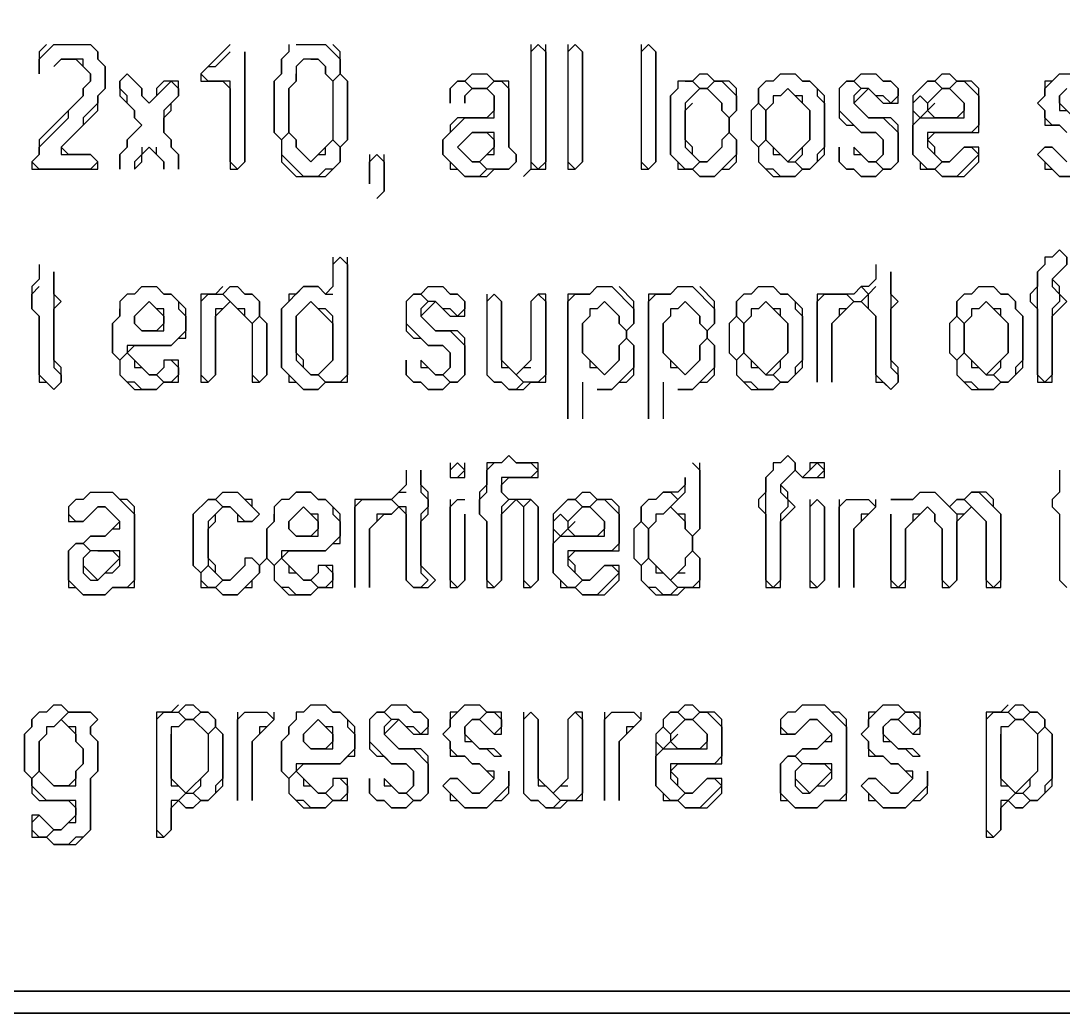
# Model space of a CAD drawing. Header units: metres. Extents: x 29 to 985, y 15 to 633.
# Drawn here: x 83.63 to 111.47, y 14.51 to 41.02 of the extents above; entities that cross this region are included whole.
import ezdxf

# ---------------------------------------------------------------- set-up
doc = ezdxf.new("R2010")
doc.units = ezdxf.units.M
for name, color, linetype in [('EXTERIOR_WALL_HIGHLIGHT', 2, 'CONTINUOUS'), ('INTERIOR_WALL_HIGHLIGHT', 4, 'CONTINUOUS'), ('ORIGINAL_DRAWING', 8, 'CONTINUOUS')]:
    doc.layers.add(name, color=color, linetype=linetype)

msp = doc.modelspace()

# ---------------------------------------------------------------- linework, layer by layer
at = {"layer": 'EXTERIOR_WALL_HIGHLIGHT'}
msp.add_lwpolyline([(29.216, 632.745), (29.02, 632.549), (29.02, 14.706), (29.216, 14.51), (985.294, 14.51), (985.49, 14.706), (985.49, 632.549), (985.294, 632.745)], close=True, dxfattribs=at)
at = {"layer": 'INTERIOR_WALL_HIGHLIGHT'}
for points in [[(29.412, 632.745), (985.098, 632.745), (985.49, 632.353), (985.49, 14.902), (985.098, 14.51), (29.412, 14.51), (29.02, 14.902), (29.02, 632.353)], [(29.608, 117.451), (29.608, 15.098), (240.588, 15.098), (240.784, 15.294), (240.784, 117.451)], [(29.608, 117.255), (29.804, 117.451), (240.588, 117.451), (240.784, 117.255), (240.784, 15.49), (240.392, 15.098), (29.804, 15.098), (29.608, 15.294)]]:
    msp.add_lwpolyline(points, close=True, dxfattribs=at)
at = {"layer": 'ORIGINAL_DRAWING'}
for points in [[(84.314, 40.392), (84.118, 40.196), (84.118, 39.608), (84.118, 40), (84.51, 40.392), (85.49, 40.392), (85.686, 40.196), (85.686, 40), (85.882, 39.804), (85.882, 39.216), (85.686, 39.02), (85.686, 38.824), (85.294, 38.431), (85.294, 38.235), (84.706, 37.647), (84.706, 37.451), (85.49, 37.451), (85.686, 37.255), (85.49, 37.059), (84.118, 37.059), (83.922, 37.255), (84.118, 37.451), (84.118, 37.647), (84.902, 38.431), (84.902, 38.627), (85.294, 39.02), (85.294, 39.216), (85.49, 39.412), (85.49, 39.608), (85.294, 39.804), (85.294, 40), (84.706, 40), (84.51, 39.804), (84.706, 40), (85.098, 40), (85.49, 39.608), (85.49, 39.412), (85.294, 39.216), (85.294, 39.02), (84.118, 37.843), (84.118, 37.451), (83.922, 37.255), (83.922, 37.059), (85.686, 37.059), (85.686, 37.255), (85.49, 37.451), (84.902, 37.451), (84.706, 37.647), (85.686, 38.627), (85.686, 39.02), (85.882, 39.216), (85.882, 39.804), (85.686, 40), (85.686, 40.196), (85.49, 40.392)], [(89.216, 40.392), (88.431, 39.608), (88.431, 39.412), (89.02, 39.412), (89.216, 39.216), (89.216, 37.059), (89.412, 37.059), (89.608, 37.255), (89.608, 40.196), (89.608, 37.255), (89.412, 37.059), (89.216, 37.255), (89.216, 39.412), (88.627, 39.412), (88.431, 39.608), (88.627, 39.804), (88.824, 39.804), (89.216, 40.196)], [(90.98, 40.392), (91.765, 40.392), (92.157, 40), (92.157, 39.608), (91.961, 39.412), (91.765, 39.608), (91.765, 39.804), (91.569, 40), (91.176, 40), (90.98, 39.804), (90.98, 39.412), (90.784, 39.216), (90.784, 38.039), (90.588, 37.843), (90.392, 38.039), (90.392, 39.412), (90.588, 39.608), (90.588, 40)], [(90.784, 40.392), (90.784, 40.196), (90.588, 40), (90.588, 39.608), (90.392, 39.412), (90.392, 38.039), (90.588, 37.843), (90.588, 37.255), (90.98, 36.863), (91.765, 36.863), (92.157, 37.255), (92.157, 37.647), (92.353, 37.843), (92.353, 39.412), (92.157, 39.608), (92.157, 40.196), (91.961, 40.392)], [(97.255, 40.392), (97.255, 37.059), (97.059, 36.863), (97.255, 37.059), (97.647, 37.059), (97.647, 40.392)], [(97.255, 40.196), (97.451, 40.392), (97.647, 40.196), (97.647, 37.255), (97.451, 37.059), (97.255, 37.255)], [(98.235, 40.196), (98.431, 40.392), (98.627, 40.196), (98.627, 37.255), (98.431, 37.059), (98.235, 37.255)], [(98.235, 40.392), (98.235, 37.059), (98.431, 37.059), (98.627, 37.255), (98.627, 40.196), (98.431, 40.392)], [(100.196, 40.196), (100.392, 40.392), (100.588, 40.196), (100.588, 37.255), (100.392, 37.059), (100.196, 37.255)], [(100.196, 40.392), (100.196, 37.059), (100.392, 37.059), (100.588, 37.255), (100.588, 40.196), (100.392, 40.392)], [(91.373, 40), (91.569, 40), (91.765, 39.804), (91.765, 39.608), (91.961, 39.412), (91.961, 37.843), (91.373, 37.255), (90.98, 37.647), (90.98, 37.843), (90.784, 38.039), (90.784, 39.216), (90.98, 39.412), (90.98, 39.608)], [(86.471, 39.608), (86.275, 39.412), (86.275, 39.02), (86.667, 38.627), (86.667, 38.431), (86.863, 38.235), (86.471, 37.843), (86.471, 37.647), (86.275, 37.451), (86.275, 37.059), (86.275, 37.451), (86.471, 37.647), (86.471, 37.843), (86.863, 38.235), (86.667, 38.431), (86.667, 38.627), (86.471, 38.824), (86.471, 39.02), (86.275, 39.216), (86.275, 39.412), (86.471, 39.608), (86.863, 39.216), (86.863, 39.02), (87.059, 38.824), (87.647, 39.412), (87.843, 39.216), (87.843, 39.02), (87.451, 38.627), (87.451, 38.039), (87.647, 37.843), (87.647, 37.647), (87.843, 37.451), (87.843, 37.059), (87.843, 37.451), (87.647, 37.647), (87.647, 37.843), (87.451, 38.039), (87.451, 38.431), (87.647, 38.627), (87.647, 38.824), (87.843, 39.02), (87.843, 39.412), (87.451, 39.412), (87.255, 39.216), (87.255, 39.02), (87.059, 38.824), (86.863, 39.02), (86.863, 39.216)], [(91.961, 39.412), (92.157, 39.608), (92.353, 39.412), (92.353, 37.843), (92.157, 37.647), (91.961, 37.843)], [(95.686, 39.608), (95.49, 39.412), (95.294, 39.412), (95.098, 39.216), (95.098, 38.824), (95.098, 39.216), (95.294, 39.412), (95.49, 39.412), (95.686, 39.216), (95.49, 39.02), (95.49, 38.824), (95.49, 39.02), (95.686, 39.216), (96.078, 39.216), (96.275, 39.02), (96.275, 38.627), (96.078, 38.431), (95.294, 38.431), (95.098, 38.235), (95.098, 38.039), (94.902, 37.843), (94.902, 37.451), (95.098, 37.255), (95.098, 37.059), (95.294, 37.059), (95.49, 36.863), (96.078, 36.863), (96.275, 37.059), (96.667, 37.059), (96.863, 37.255), (96.863, 37.451), (96.667, 37.647), (96.667, 39.412), (96.275, 39.412), (96.078, 39.608)], [(95.49, 39.412), (95.686, 39.608), (96.078, 39.608), (96.275, 39.412), (96.078, 39.216), (95.686, 39.216)], [(101.765, 39.608), (101.569, 39.412), (101.176, 39.412), (101.176, 39.216), (100.98, 39.02), (100.98, 37.451), (101.176, 37.255), (101.176, 37.059), (101.569, 37.059), (101.765, 36.863), (102.157, 36.863), (102.353, 37.059), (102.549, 37.059), (102.745, 37.255), (102.745, 37.843), (102.549, 38.039), (102.549, 38.431), (102.745, 38.627), (102.745, 39.216), (102.549, 39.412), (102.157, 39.412), (101.961, 39.608)], [(101.569, 39.412), (101.765, 39.608), (101.961, 39.608), (102.157, 39.412), (101.961, 39.216), (101.765, 39.216)], [(103.922, 39.608), (103.725, 39.412), (103.529, 39.412), (103.333, 39.216), (103.333, 38.824), (103.137, 38.627), (103.137, 37.843), (103.333, 37.647), (103.333, 37.255), (103.725, 36.863), (104.314, 36.863), (104.51, 37.059), (104.706, 37.059), (105.098, 37.451), (105.098, 39.02), (104.706, 39.412), (104.51, 39.412), (104.314, 39.608)], [(103.725, 39.412), (103.922, 39.608), (104.314, 39.608), (104.51, 39.412), (104.706, 39.412), (104.902, 39.216), (104.902, 39.02), (105.098, 38.824), (105.098, 37.647), (104.902, 37.451), (104.902, 37.255), (104.706, 37.059), (104.51, 37.059), (104.314, 37.255), (104.51, 37.451), (104.51, 37.647), (104.706, 37.843), (104.706, 38.627), (104.51, 38.824), (104.51, 39.02), (104.314, 39.02), (104.118, 39.216), (103.922, 39.02), (103.725, 39.02), (103.725, 38.824), (103.529, 38.627), (103.333, 38.824), (103.333, 39.216), (103.529, 39.412)], [(106.078, 39.608), (105.882, 39.412), (105.686, 39.412), (105.49, 39.216), (105.49, 38.431), (105.686, 38.235), (105.882, 38.235), (106.078, 38.039), (106.471, 38.039), (106.667, 37.843), (106.667, 37.451), (106.471, 37.255), (106.275, 37.255), (105.882, 37.647), (105.882, 37.451), (106.078, 37.451), (106.275, 37.255), (106.471, 37.255), (106.667, 37.059), (106.471, 36.863), (106.078, 36.863), (105.882, 37.059), (105.686, 37.059), (105.49, 37.255), (105.49, 37.647), (105.49, 37.255), (105.686, 37.059), (105.882, 37.059), (106.078, 36.863), (106.471, 36.863), (106.667, 37.059), (106.863, 37.059), (107.059, 37.255), (107.059, 38.235), (106.863, 38.431), (106.275, 38.431), (105.882, 38.824), (106.275, 39.216), (106.667, 38.824), (107.059, 38.824), (107.059, 39.216), (106.863, 39.412), (106.667, 39.412), (106.471, 39.608)], [(105.882, 39.412), (106.078, 39.608), (106.471, 39.608), (106.667, 39.412), (106.863, 39.412), (107.059, 39.216), (107.059, 39.02), (106.863, 38.824), (106.667, 39.02), (106.471, 39.02), (106.275, 39.216), (106.078, 39.216)], [(108.235, 39.608), (108.039, 39.412), (107.843, 39.412), (107.451, 39.02), (107.451, 37.451), (107.647, 37.255), (107.647, 37.059), (108.039, 37.059), (108.235, 36.863), (108.824, 36.863), (109.216, 37.255), (109.216, 37.647), (108.824, 37.647), (108.431, 37.255), (108.235, 37.255), (108.039, 37.451), (108.039, 37.647), (107.843, 37.843), (108.039, 38.039), (109.216, 38.039), (109.216, 39.216), (109.02, 39.412), (108.627, 39.412), (108.431, 39.608)], [(108.039, 39.412), (108.235, 39.608), (108.431, 39.608), (108.627, 39.412), (108.431, 39.216), (108.235, 39.216)], [(111.373, 39.608), (111.176, 39.412), (110.98, 39.412), (110.98, 39.02), (110.784, 38.824), (110.98, 38.627), (110.98, 38.235), (111.373, 38.235), (111.569, 38.039)], [(111.569, 38.039), (111.373, 38.235), (111.176, 38.235), (110.98, 38.431), (110.98, 38.627), (110.784, 38.824), (110.98, 39.02), (110.98, 39.216), (111.373, 39.608), (111.765, 39.608)], [(96.078, 39.216), (96.275, 39.412), (96.471, 39.412), (96.667, 39.216), (96.667, 37.647), (96.863, 37.451), (96.863, 37.255), (96.667, 37.059), (96.078, 37.059), (95.882, 37.255), (96.078, 37.451), (96.275, 37.451), (96.275, 38.039), (95.686, 38.039), (95.294, 37.647), (95.686, 37.255), (95.882, 37.255), (96.078, 37.059), (95.882, 36.863), (95.49, 36.863), (94.902, 37.451), (94.902, 37.843), (95.49, 38.431), (96.275, 38.431), (96.275, 39.02)], [(101.373, 39.412), (101.569, 39.412), (101.765, 39.216), (101.373, 38.824), (101.373, 37.647), (101.765, 37.255), (101.569, 37.059), (101.373, 37.059), (100.98, 37.451), (100.98, 39.02)], [(101.961, 39.216), (102.157, 39.412), (102.353, 39.412), (102.745, 39.02), (102.745, 38.627), (102.549, 38.431), (102.353, 38.627), (102.353, 38.824)], [(105.49, 39.216), (105.686, 39.412), (105.882, 39.412), (106.078, 39.216), (105.882, 39.02), (105.882, 38.824), (106.275, 38.431), (106.667, 38.431), (107.059, 38.039), (107.059, 37.255), (106.863, 37.059), (106.667, 37.059), (106.471, 37.255), (106.667, 37.451), (106.667, 37.843), (106.471, 38.039), (106.078, 38.039), (105.49, 38.627)], [(108.431, 39.216), (108.627, 39.412), (108.824, 39.412), (109.216, 39.02), (109.216, 38.235), (109.02, 38.039), (107.843, 38.039), (107.843, 37.647), (108.235, 37.255), (108.039, 37.059), (107.843, 37.059), (107.451, 37.451), (107.451, 38.235), (107.647, 38.431), (108.824, 38.431), (108.824, 38.824)], [(107.647, 39.216), (107.843, 39.412), (108.039, 39.412), (108.235, 39.216), (107.843, 38.824), (107.647, 39.02)], [(101.569, 39.02), (101.765, 39.216), (101.961, 39.216), (102.353, 38.824), (102.353, 38.627), (102.549, 38.431), (102.549, 38.039), (102.353, 37.843), (102.353, 37.647), (101.961, 37.255), (101.765, 37.255), (101.569, 37.451), (101.569, 37.647), (101.373, 37.843), (101.373, 38.627), (101.569, 38.824)], [(104.118, 39.216), (104.706, 38.627), (104.706, 37.843), (104.118, 37.255), (103.529, 37.843), (103.529, 38.627)], [(107.451, 38.824), (107.647, 39.02), (107.843, 38.824), (107.843, 38.627), (107.647, 38.431), (107.451, 38.627)], [(108.039, 39.02), (108.235, 39.216), (108.431, 39.216), (108.824, 38.824), (108.824, 38.627), (108.627, 38.431), (108.039, 38.431), (107.843, 38.627), (108.039, 38.824)], [(111.569, 39.216), (111.373, 39.02), (111.373, 38.627), (111.569, 38.627)], [(111.765, 38.431), (111.373, 38.824), (111.373, 39.02), (111.569, 39.216)], [(103.137, 38.627), (103.333, 38.824), (103.529, 38.627), (103.529, 37.843), (103.333, 37.647), (103.137, 37.843)], [(90.588, 37.843), (90.784, 38.039), (90.98, 37.843), (90.98, 37.647), (91.373, 37.255), (91.569, 37.451), (91.765, 37.451), (91.765, 37.647), (91.961, 37.843), (92.157, 37.647), (92.157, 37.255), (91.961, 37.059), (91.765, 37.059), (91.569, 36.863), (91.176, 36.863), (90.588, 37.451)], [(95.686, 38.039), (96.078, 38.039), (96.275, 37.843), (96.275, 37.647), (95.882, 37.255), (95.686, 37.255), (95.294, 37.647)], [(102.353, 37.843), (102.549, 38.039), (102.745, 37.843), (102.745, 37.451), (102.157, 36.863), (101.765, 36.863), (101.569, 37.059), (101.765, 37.255), (101.961, 37.255), (102.353, 37.647)], [(86.863, 37.647), (86.863, 37.451), (86.667, 37.255), (86.667, 37.059), (86.863, 37.255), (86.863, 37.451), (87.059, 37.647), (87.451, 37.255), (87.451, 37.059), (87.451, 37.255), (87.255, 37.451), (87.255, 37.647)], [(103.333, 37.647), (103.529, 37.843), (103.725, 37.647), (103.725, 37.451), (103.922, 37.451), (104.118, 37.255), (104.314, 37.255), (104.51, 37.059), (104.314, 36.863), (103.922, 36.863), (103.725, 37.059), (103.529, 37.059), (103.333, 37.255)], [(108.824, 37.647), (109.02, 37.647), (109.216, 37.451), (108.627, 36.863), (108.235, 36.863), (108.039, 37.059), (108.235, 37.255), (108.431, 37.255)], [(111.569, 37.255), (111.176, 37.647), (110.98, 37.647), (110.784, 37.451), (110.98, 37.255), (110.98, 37.059), (111.176, 37.059), (111.373, 36.863), (111.961, 36.863)], [(111.961, 36.863), (111.373, 36.863), (110.784, 37.451), (110.98, 37.647), (111.176, 37.647), (111.569, 37.255)], [(92.941, 37.451), (92.941, 36.667), (92.941, 37.255), (93.137, 37.451), (93.333, 37.255), (93.333, 36.471), (93.137, 36.275), (93.333, 36.471), (93.333, 37.451)], [(111.373, 34.902), (111.176, 34.706), (110.98, 34.706), (110.98, 34.51), (110.784, 34.314), (110.784, 33.922), (110.588, 33.725), (110.588, 33.529), (110.784, 33.333), (110.784, 31.373), (111.176, 31.373), (111.176, 33.137), (111.569, 33.529), (111.373, 33.725), (111.373, 33.922), (111.176, 34.118), (111.569, 34.51), (111.569, 34.706)], [(111.373, 34.902), (111.569, 34.706), (111.569, 34.51), (111.176, 34.118), (111.176, 33.922), (111.373, 33.725), (111.373, 33.529), (111.176, 33.333), (111.176, 31.569), (110.98, 31.373), (110.784, 31.569), (110.784, 34.314)], [(91.961, 34.51), (92.157, 34.706), (92.353, 34.51), (92.353, 31.569), (92.157, 31.373), (91.765, 31.373), (91.569, 31.569), (91.961, 31.961), (91.961, 33.137), (91.765, 33.333), (91.569, 33.333), (91.373, 33.529), (90.98, 33.137), (90.98, 31.961), (91.373, 31.569), (91.569, 31.569), (91.765, 31.373), (91.569, 31.176), (91.176, 31.176), (90.588, 31.765), (90.588, 33.333), (91.176, 33.922), (91.569, 33.922), (91.765, 33.725), (91.961, 33.725)], [(91.961, 34.706), (91.961, 33.922), (91.765, 33.725), (91.569, 33.922), (91.176, 33.922), (90.98, 33.725), (90.784, 33.725), (90.784, 33.529), (90.588, 33.333), (90.588, 31.765), (90.784, 31.569), (90.784, 31.373), (90.98, 31.373), (91.176, 31.176), (91.569, 31.176), (91.765, 31.373), (92.353, 31.373), (92.353, 34.706)], [(84.118, 34.51), (84.118, 34.118), (83.922, 33.922), (83.922, 33.333), (84.118, 33.137), (84.118, 31.373), (84.314, 31.373), (84.51, 31.176), (84.706, 31.373), (84.706, 31.765), (84.51, 31.961), (84.51, 33.333), (84.706, 33.529), (84.51, 33.725), (84.51, 34.314), (84.51, 31.765), (84.706, 31.569), (84.706, 31.373), (84.51, 31.176), (84.118, 31.569), (84.118, 33.137), (83.922, 33.333), (83.922, 33.725), (84.118, 33.922)], [(106.471, 34.51), (106.471, 34.118), (106.275, 33.922), (106.078, 33.922), (105.882, 33.725), (104.902, 33.725), (104.902, 31.373), (104.902, 33.529), (105.098, 33.725), (105.686, 33.725), (105.882, 33.529), (105.686, 33.333), (105.49, 33.333), (105.49, 33.137), (105.294, 32.941), (105.294, 31.373), (105.294, 32.941), (105.882, 33.529), (106.078, 33.529), (106.471, 33.137), (106.471, 31.373), (106.667, 31.373), (106.863, 31.176), (107.059, 31.373), (107.059, 31.765), (106.863, 31.961), (106.863, 33.333), (107.059, 33.529), (106.863, 33.725), (106.863, 34.314), (106.863, 31.765), (107.059, 31.569), (107.059, 31.373), (106.863, 31.176), (106.471, 31.569), (106.471, 33.137), (106.275, 33.333), (106.275, 33.725), (106.471, 33.922)], [(86.863, 33.922), (87.255, 33.922), (87.451, 33.725), (87.647, 33.725), (87.843, 33.529), (87.843, 33.333), (88.039, 33.137), (88.039, 32.745), (87.647, 32.353), (86.471, 32.353), (86.471, 32.157), (86.275, 31.961), (86.078, 32.157), (86.078, 32.941), (86.275, 33.137), (86.275, 33.333)], [(86.863, 33.922), (86.667, 33.725), (86.471, 33.725), (86.275, 33.529), (86.275, 33.137), (86.078, 32.941), (86.078, 32.157), (86.275, 31.961), (86.275, 31.569), (86.667, 31.176), (87.255, 31.176), (87.451, 31.373), (87.843, 31.373), (87.843, 31.961), (87.451, 31.961), (87.451, 31.765), (87.255, 31.569), (87.059, 31.569), (86.471, 32.157), (86.667, 32.353), (87.647, 32.353), (87.843, 32.549), (88.039, 32.549), (88.039, 33.333), (87.647, 33.725), (87.451, 33.725), (87.255, 33.922)], [(89.02, 33.922), (88.824, 33.725), (88.431, 33.725), (88.431, 31.373), (88.627, 31.373), (88.824, 31.569), (88.824, 33.137), (89.216, 33.529), (89.804, 32.941), (89.804, 31.373), (90, 31.373), (90.196, 31.569), (90.196, 32.941), (90, 33.137), (90, 33.529), (89.804, 33.725), (89.608, 33.725), (89.412, 33.922)], [(88.431, 33.529), (88.627, 33.725), (89.02, 33.725), (89.216, 33.529), (89.02, 33.333), (88.824, 33.333), (88.824, 31.569), (88.627, 31.373), (88.431, 31.569)], [(89.02, 33.725), (89.216, 33.922), (89.412, 33.922), (89.608, 33.725), (89.804, 33.725), (90, 33.529), (90, 33.137), (89.804, 32.941), (89.608, 33.137), (89.608, 33.333), (89.412, 33.333)], [(94.51, 33.922), (94.314, 33.725), (94.118, 33.725), (93.922, 33.529), (93.922, 32.745), (94.118, 32.549), (94.314, 32.549), (94.51, 32.353), (94.902, 32.353), (95.098, 32.157), (95.098, 31.765), (94.902, 31.569), (94.706, 31.569), (94.314, 31.961), (94.314, 31.765), (94.51, 31.765), (94.706, 31.569), (94.902, 31.569), (95.098, 31.373), (94.902, 31.176), (94.51, 31.176), (94.314, 31.373), (94.118, 31.373), (93.922, 31.569), (93.922, 31.961), (93.922, 31.569), (94.118, 31.373), (94.314, 31.373), (94.51, 31.176), (94.902, 31.176), (95.098, 31.373), (95.294, 31.373), (95.49, 31.569), (95.49, 32.549), (95.294, 32.745), (94.706, 32.745), (94.314, 33.137), (94.706, 33.529), (95.098, 33.137), (95.49, 33.137), (95.49, 33.529), (95.294, 33.725), (95.098, 33.725), (94.902, 33.922)], [(93.922, 33.529), (94.118, 33.725), (94.314, 33.725), (94.51, 33.529), (94.314, 33.333), (94.314, 33.137), (94.706, 32.745), (95.098, 32.745), (95.49, 32.353), (95.49, 31.569), (95.294, 31.373), (95.098, 31.373), (94.902, 31.569), (95.098, 31.765), (95.098, 32.157), (94.902, 32.353), (94.51, 32.353), (93.922, 32.941)], [(94.314, 33.725), (94.51, 33.922), (94.902, 33.922), (95.098, 33.725), (95.294, 33.725), (95.49, 33.529), (95.49, 33.333), (95.294, 33.137), (95.098, 33.333), (94.902, 33.333), (94.706, 33.529), (94.51, 33.529)], [(96.078, 33.529), (96.275, 33.725), (96.471, 33.529), (96.471, 31.765), (96.667, 31.765), (97.059, 31.373), (96.863, 31.176), (96.667, 31.176), (96.471, 31.373), (96.275, 31.373), (96.078, 31.569)], [(96.078, 33.725), (96.078, 31.569), (96.275, 31.373), (96.471, 31.373), (96.667, 31.176), (97.059, 31.176), (97.255, 31.373), (97.647, 31.373), (97.647, 33.725), (97.451, 33.725), (97.255, 33.529), (97.255, 31.961), (96.863, 31.569), (96.471, 31.961), (96.471, 33.529), (96.275, 33.725)], [(97.255, 33.529), (97.451, 33.725), (97.647, 33.529), (97.647, 31.569), (97.451, 31.373), (97.059, 31.373), (96.863, 31.569), (97.059, 31.765), (97.255, 31.765)], [(99.02, 33.922), (98.824, 33.725), (98.235, 33.725), (98.235, 30.392), (98.235, 33.529), (98.431, 33.725), (98.824, 33.725), (99.02, 33.922), (99.412, 33.922), (100, 33.333), (100, 32.941), (99.804, 32.745), (99.608, 32.941), (99.608, 33.137), (99.216, 33.529), (99.02, 33.333), (98.824, 33.333), (98.824, 33.137), (98.627, 32.941), (98.627, 32.157), (98.824, 31.961), (98.824, 31.765), (99.02, 31.765), (99.216, 31.569), (99.608, 31.961), (99.608, 32.353), (99.804, 32.549), (100, 32.353), (100, 31.765), (99.412, 31.176), (99.02, 31.176), (99.412, 31.176), (99.608, 31.373), (99.804, 31.373), (100, 31.569), (100, 32.353), (99.804, 32.549), (99.804, 32.745), (100, 32.941), (100, 33.529), (99.608, 33.922)], [(101.176, 33.922), (100.98, 33.725), (100.392, 33.725), (100.392, 30.392), (100.392, 33.529), (100.588, 33.725), (100.98, 33.725), (101.176, 33.922), (101.569, 33.922), (102.157, 33.333), (102.157, 32.941), (101.961, 32.745), (101.765, 32.941), (101.765, 33.137), (101.373, 33.529), (101.176, 33.333), (100.98, 33.333), (100.98, 33.137), (100.784, 32.941), (100.784, 32.157), (100.98, 31.961), (100.98, 31.765), (101.176, 31.765), (101.373, 31.569), (101.765, 31.961), (101.765, 32.353), (101.961, 32.549), (102.157, 32.353), (102.157, 31.765), (101.569, 31.176), (101.176, 31.176), (101.569, 31.176), (101.765, 31.373), (101.961, 31.373), (102.157, 31.569), (102.157, 32.353), (101.961, 32.549), (101.961, 32.745), (102.157, 32.941), (102.157, 33.529), (101.765, 33.922)], [(103.333, 33.922), (103.137, 33.725), (102.941, 33.725), (102.745, 33.529), (102.745, 33.137), (102.549, 32.941), (102.549, 32.157), (102.745, 31.961), (102.745, 31.569), (103.137, 31.176), (103.725, 31.176), (103.922, 31.373), (104.118, 31.373), (104.51, 31.765), (104.51, 33.333), (104.118, 33.725), (103.922, 33.725), (103.725, 33.922)], [(103.137, 33.725), (103.333, 33.922), (103.725, 33.922), (103.922, 33.725), (104.118, 33.725), (104.314, 33.529), (104.314, 33.333), (104.51, 33.137), (104.51, 31.961), (104.314, 31.765), (104.314, 31.569), (104.118, 31.373), (103.922, 31.373), (103.725, 31.569), (103.922, 31.765), (103.922, 31.961), (104.118, 32.157), (104.118, 32.941), (103.922, 33.137), (103.922, 33.333), (103.725, 33.333), (103.529, 33.529), (103.333, 33.333), (103.137, 33.333), (103.137, 33.137), (102.941, 32.941), (102.745, 33.137), (102.745, 33.529), (102.941, 33.725)], [(105.882, 33.725), (106.078, 33.922), (106.275, 33.725), (106.078, 33.529)], [(109.216, 33.922), (109.02, 33.725), (108.824, 33.725), (108.627, 33.529), (108.627, 33.137), (108.431, 32.941), (108.431, 32.157), (108.627, 31.961), (108.627, 31.569), (109.02, 31.176), (109.608, 31.176), (109.804, 31.373), (110, 31.373), (110.392, 31.765), (110.392, 33.137), (110.196, 33.333), (110.196, 33.529), (110, 33.725), (109.804, 33.725), (109.608, 33.922)], [(109.02, 33.725), (109.216, 33.922), (109.608, 33.922), (109.804, 33.725), (110, 33.725), (110.196, 33.529), (110.196, 33.333), (110.392, 33.137), (110.392, 31.961), (110.196, 31.765), (110.196, 31.569), (110, 31.373), (109.804, 31.373), (109.608, 31.569), (109.804, 31.765), (109.804, 31.961), (110, 32.157), (110, 32.941), (109.804, 33.137), (109.804, 33.333), (109.608, 33.333), (109.412, 33.529), (109.216, 33.333), (109.02, 33.333), (109.02, 33.137), (108.824, 32.941), (108.627, 33.137), (108.627, 33.529), (108.824, 33.725)], [(87.059, 33.529), (87.451, 33.137), (87.451, 32.941), (87.255, 32.745), (86.863, 32.745), (86.667, 32.941), (86.667, 33.137)], [(87.059, 33.529), (86.667, 33.137), (86.667, 32.941), (86.863, 32.745), (87.451, 32.745), (87.451, 33.333), (87.255, 33.333)], [(91.373, 33.529), (91.961, 32.941), (91.961, 31.961), (91.569, 31.569), (91.373, 31.569), (91.176, 31.765), (91.176, 31.961), (90.98, 32.157), (90.98, 33.137)], [(99.216, 33.529), (99.608, 33.137), (99.608, 32.941), (99.804, 32.745), (99.804, 32.549), (99.608, 32.353), (99.608, 31.961), (99.216, 31.569), (98.627, 32.157), (98.627, 32.941)], [(101.373, 33.529), (101.765, 33.137), (101.765, 32.941), (101.961, 32.745), (101.961, 32.549), (101.765, 32.353), (101.765, 31.961), (101.373, 31.569), (100.784, 32.157), (100.784, 32.941)], [(103.529, 33.529), (104.118, 32.941), (104.118, 32.157), (103.529, 31.569), (102.941, 32.157), (102.941, 32.941)], [(109.412, 33.529), (110, 32.941), (110, 32.157), (109.412, 31.569), (108.824, 32.157), (108.824, 32.941)], [(89.804, 32.941), (90, 33.137), (90.196, 32.941), (90.196, 31.569), (90, 31.373), (89.804, 31.569)], [(102.549, 32.941), (102.745, 33.137), (102.941, 32.941), (102.941, 32.157), (102.745, 31.961), (102.549, 32.157)], [(108.431, 32.941), (108.627, 33.137), (108.824, 32.941), (108.824, 32.157), (108.627, 31.961), (108.431, 32.157)], [(86.275, 31.961), (86.471, 32.157), (86.667, 31.961), (86.667, 31.765), (86.863, 31.765), (87.059, 31.569), (87.255, 31.569), (87.451, 31.373), (87.255, 31.176), (86.863, 31.176), (86.667, 31.373), (86.471, 31.373), (86.275, 31.569)], [(102.745, 31.961), (102.941, 32.157), (103.137, 31.961), (103.137, 31.765), (103.333, 31.765), (103.529, 31.569), (103.725, 31.569), (103.922, 31.373), (103.725, 31.176), (103.333, 31.176), (103.137, 31.373), (102.941, 31.373), (102.745, 31.569)], [(108.627, 31.961), (108.824, 32.157), (109.02, 31.961), (109.02, 31.765), (109.216, 31.765), (109.412, 31.569), (109.608, 31.569), (109.804, 31.373), (109.608, 31.176), (109.216, 31.176), (109.02, 31.373), (108.824, 31.373), (108.627, 31.569)], [(87.647, 31.961), (87.843, 31.765), (87.843, 31.569), (87.647, 31.373), (87.451, 31.373), (87.255, 31.569)], [(98.627, 31.373), (98.627, 30.392)], [(100.784, 31.373), (100.784, 30.392)], [(96.471, 29.216), (96.667, 29.412), (96.863, 29.216), (97.255, 29.216), (97.451, 29.02), (97.255, 28.824), (96.471, 28.824), (96.471, 28.431), (96.667, 28.235), (96.471, 28.039), (96.471, 26.078), (96.275, 25.882), (96.078, 26.078), (96.078, 27.647), (95.882, 27.843), (95.882, 28.235), (96.078, 28.431), (96.078, 29.02), (96.275, 29.216)], [(96.667, 29.412), (96.471, 29.216), (96.078, 29.216), (96.078, 28.627), (95.882, 28.431), (95.882, 27.843), (96.078, 27.647), (96.078, 25.882), (96.275, 25.882), (96.471, 26.078), (96.471, 27.843), (96.863, 28.235), (97.059, 28.039), (97.059, 25.882), (97.255, 25.882), (97.451, 26.078), (97.451, 28.039), (97.255, 28.235), (96.667, 28.235), (96.471, 28.431), (96.471, 28.627), (96.667, 28.824), (97.451, 28.824), (97.451, 29.216), (96.863, 29.216)], [(104.118, 29.412), (103.922, 29.216), (103.725, 29.216), (103.725, 29.02), (103.529, 28.824), (103.529, 28.431), (103.333, 28.235), (103.333, 28.039), (103.529, 27.843), (103.529, 25.882), (103.922, 25.882), (103.922, 27.647), (104.314, 28.039), (104.118, 28.235), (104.118, 28.431), (103.922, 28.627), (104.314, 29.02), (104.51, 28.824), (105.098, 28.824), (105.098, 29.216), (104.706, 29.216), (104.706, 29.02), (104.51, 28.824), (104.314, 29.02), (104.314, 29.216)], [(104.118, 29.412), (104.314, 29.216), (104.314, 29.02), (103.922, 28.627), (103.922, 28.431), (104.118, 28.235), (104.118, 28.039), (103.922, 27.843), (103.922, 26.078), (103.725, 25.882), (103.529, 26.078), (103.529, 28.824)], [(93.922, 29.02), (93.922, 28.627), (93.529, 28.235), (92.549, 28.235), (92.549, 25.882), (92.549, 28.039), (92.745, 28.235), (93.529, 28.235), (93.725, 28.039), (93.529, 27.843), (93.137, 27.843), (93.137, 27.647), (92.941, 27.451), (92.941, 25.882), (92.941, 27.451), (93.333, 27.843), (93.529, 27.843), (93.725, 28.039), (93.922, 27.843), (93.922, 26.078), (94.118, 25.882), (94.51, 25.882), (94.706, 26.078), (94.314, 26.471), (94.314, 27.647), (94.51, 27.843), (94.51, 28.431), (94.314, 28.627), (94.314, 29.02), (94.314, 28.431), (94.51, 28.235), (94.51, 28.039), (94.314, 27.843), (94.314, 26.275), (94.51, 26.078), (94.314, 25.882), (94.118, 25.882), (93.922, 26.078), (93.922, 28.039), (93.725, 28.039), (93.529, 28.235), (93.725, 28.431), (93.922, 28.431)], [(95.098, 29.02), (95.294, 29.216), (95.49, 29.02), (95.294, 28.824)], [(95.098, 29.216), (95.098, 28.824), (95.49, 28.824), (95.49, 29.216)], [(101.569, 29.216), (101.765, 29.02), (101.765, 27.451), (101.569, 27.255), (101.373, 27.451), (101.373, 27.843), (101.176, 27.843), (100.98, 28.039), (101.373, 28.431), (101.373, 28.824), (101.373, 28.627), (101.176, 28.431), (100.784, 28.431), (100.588, 28.235), (100.392, 28.235), (100.196, 28.039), (100.196, 27.647), (100, 27.451), (100, 26.667), (100.196, 26.471), (100.196, 26.078), (100.588, 25.686), (101.176, 25.686), (101.373, 25.882), (101.765, 25.882), (101.765, 26.667), (101.569, 26.863), (101.569, 27.255), (101.765, 27.451), (101.765, 29.216)], [(104.706, 29.02), (104.902, 29.216), (105.098, 29.02), (104.902, 28.824)], [(111.373, 29.02), (111.373, 28.431), (111.176, 28.235), (111.176, 28.039), (111.373, 27.843), (111.373, 26.078), (111.569, 25.882)], [(85.49, 28.431), (86.078, 28.431), (86.667, 27.843), (86.667, 26.078), (86.471, 25.882), (86.078, 25.882), (85.882, 25.686), (85.294, 25.686), (84.902, 26.078), (84.902, 26.863), (85.098, 27.059), (85.294, 27.059), (85.49, 26.863), (85.294, 26.667), (85.294, 26.275), (85.49, 26.078), (85.686, 26.078), (85.882, 26.275), (86.078, 26.275), (86.275, 26.471), (86.275, 26.863), (85.49, 26.863), (85.294, 27.059), (85.49, 27.255), (85.882, 27.255), (86.078, 27.451), (86.275, 27.451), (86.275, 27.647), (85.882, 28.039), (85.686, 28.039), (85.294, 27.647), (85.098, 27.647), (84.902, 27.843)], [(85.49, 28.431), (85.294, 28.235), (85.098, 28.235), (84.902, 28.039), (84.902, 27.647), (85.294, 27.647), (85.686, 28.039), (85.882, 28.039), (86.275, 27.647), (85.882, 27.255), (85.49, 27.255), (85.294, 27.059), (85.098, 27.059), (84.902, 26.863), (84.902, 25.882), (85.098, 25.882), (85.294, 25.686), (85.882, 25.686), (86.078, 25.882), (86.667, 25.882), (86.667, 28.039), (86.471, 28.235), (86.275, 28.235), (86.078, 28.431)], [(89.02, 28.431), (88.824, 28.235), (88.627, 28.235), (88.235, 27.843), (88.235, 26.471), (88.431, 26.275), (88.431, 25.882), (88.824, 25.882), (89.02, 25.686), (89.412, 25.686), (89.608, 25.882), (89.804, 25.882), (89.804, 26.078), (90, 26.275), (90, 26.471), (90.196, 26.667), (90.392, 26.471), (90.392, 26.078), (90.784, 25.686), (91.373, 25.686), (91.569, 25.882), (91.961, 25.882), (91.961, 26.471), (91.569, 26.471), (91.569, 26.275), (91.373, 26.078), (91.176, 26.078), (90.588, 26.667), (90.784, 26.863), (91.765, 26.863), (91.961, 27.059), (92.157, 27.059), (92.157, 27.843), (91.765, 28.235), (91.569, 28.235), (91.373, 28.431), (90.98, 28.431), (90.784, 28.235), (90.588, 28.235), (90.392, 28.039), (90.392, 27.647), (90.196, 27.451), (90.196, 26.667), (90, 26.471), (89.804, 26.667), (89.608, 26.667), (89.608, 26.471), (89.216, 26.078), (89.02, 26.078), (88.824, 26.275), (88.824, 26.471), (88.627, 26.667), (88.627, 27.451), (88.824, 27.647), (88.824, 27.843), (89.02, 28.039), (89.216, 28.039), (89.412, 27.843), (89.412, 27.647), (89.804, 27.647), (90, 27.843), (89.804, 28.039), (89.804, 28.235), (89.608, 28.235), (89.412, 28.431)], [(88.824, 28.235), (89.02, 28.431), (89.412, 28.431), (90, 27.843), (89.804, 27.647), (89.608, 27.647), (89.216, 28.039), (89.02, 28.039)], [(90.98, 28.431), (91.373, 28.431), (91.569, 28.235), (91.765, 28.235), (91.961, 28.039), (91.961, 27.843), (92.157, 27.647), (92.157, 27.255), (91.765, 26.863), (90.588, 26.863), (90.588, 26.667), (90.392, 26.471), (90.196, 26.667), (90.196, 27.451), (90.392, 27.647), (90.392, 27.843)], [(98.627, 28.431), (98.431, 28.235), (98.235, 28.235), (97.843, 27.843), (97.843, 26.275), (98.039, 26.078), (98.039, 25.882), (98.431, 25.882), (98.627, 25.686), (99.216, 25.686), (99.608, 26.078), (99.608, 26.471), (99.216, 26.471), (98.824, 26.078), (98.627, 26.078), (98.431, 26.275), (98.431, 26.471), (98.235, 26.667), (98.431, 26.863), (99.608, 26.863), (99.608, 28.039), (99.412, 28.235), (99.02, 28.235), (98.824, 28.431)], [(98.431, 28.235), (98.627, 28.431), (98.824, 28.431), (99.02, 28.235), (98.824, 28.039), (98.627, 28.039)], [(100.588, 28.235), (100.784, 28.431), (100.98, 28.431), (101.176, 28.235), (100.784, 27.843), (100.588, 27.843), (100.588, 27.647), (100.392, 27.451), (100.196, 27.647), (100.196, 28.039), (100.392, 28.235)], [(107.647, 28.431), (107.451, 28.235), (106.863, 28.235), (107.451, 28.235), (107.647, 28.431), (108.039, 28.431), (108.627, 27.843), (108.627, 26.078), (108.431, 25.882), (108.235, 26.078), (108.235, 27.451), (108.039, 27.647), (108.039, 27.843), (107.843, 28.039), (107.647, 27.843), (107.451, 27.843), (107.451, 27.647), (107.255, 27.451), (107.255, 26.078), (107.059, 25.882), (106.863, 26.078), (106.863, 27.843), (106.863, 25.882), (107.255, 25.882), (107.255, 27.451), (107.843, 28.039), (108.039, 27.843), (108.039, 27.647), (108.235, 27.451), (108.235, 25.882), (108.431, 25.882), (108.627, 26.078), (108.627, 27.647), (109.02, 28.039), (109.412, 27.647), (109.412, 25.882), (109.804, 25.882), (109.804, 27.843), (109.608, 28.039), (109.608, 28.235), (109.412, 28.431), (109.02, 28.431), (108.824, 28.235), (108.627, 28.235), (108.431, 28.039), (108.039, 28.431)], [(108.824, 28.235), (109.02, 28.431), (109.216, 28.431), (109.804, 27.843), (109.804, 26.078), (109.608, 25.882), (109.412, 26.078), (109.412, 27.647)], [(88.627, 28.235), (88.824, 28.235), (89.02, 28.039), (88.627, 27.647), (88.627, 26.471), (88.431, 26.275), (88.235, 26.471), (88.235, 27.843)], [(95.098, 28.235), (95.098, 25.882), (95.294, 25.882), (95.49, 26.078), (95.49, 27.843), (95.49, 26.078), (95.294, 25.882), (95.098, 26.078), (95.098, 28.039), (95.294, 28.235), (95.49, 28.235)], [(97.059, 28.039), (97.255, 28.235), (97.451, 28.039), (97.451, 26.078), (97.255, 25.882), (97.059, 26.078)], [(98.824, 28.039), (99.02, 28.235), (99.216, 28.235), (99.608, 27.843), (99.608, 27.059), (99.412, 26.863), (98.235, 26.863), (98.235, 26.471), (98.627, 26.078), (98.431, 25.882), (98.235, 25.882), (97.843, 26.275), (97.843, 27.059), (98.039, 27.255), (99.216, 27.255), (99.216, 27.647)], [(98.039, 28.039), (98.235, 28.235), (98.431, 28.235), (98.627, 28.039), (98.235, 27.647), (98.039, 27.843)], [(104.706, 28.039), (104.902, 28.235), (105.098, 28.039), (105.098, 26.078), (104.902, 25.882), (104.706, 26.078)], [(104.706, 28.235), (104.706, 25.882), (104.902, 25.882), (105.098, 26.078), (105.098, 28.039), (104.902, 28.235)], [(105.49, 28.235), (105.49, 25.882), (105.49, 28.039), (105.686, 28.235), (106.275, 28.235), (106.471, 28.039), (106.275, 27.843), (106.078, 27.843), (106.078, 27.647), (105.882, 27.451), (105.882, 25.882), (105.882, 27.451), (106.471, 28.039), (106.471, 28.235)], [(108.431, 28.039), (108.627, 28.235), (108.824, 28.235), (109.02, 28.039), (108.824, 27.843), (108.627, 27.843)], [(91.176, 28.039), (91.569, 27.647), (91.569, 27.451), (91.373, 27.255), (90.98, 27.255), (90.784, 27.451), (90.784, 27.647)], [(91.176, 28.039), (90.784, 27.647), (90.784, 27.451), (90.98, 27.255), (91.569, 27.255), (91.569, 27.843), (91.373, 27.843)], [(97.843, 27.647), (98.039, 27.843), (98.235, 27.647), (98.235, 27.451), (98.039, 27.255), (97.843, 27.451)], [(98.431, 27.843), (98.627, 28.039), (98.824, 28.039), (99.216, 27.647), (99.216, 27.451), (99.02, 27.255), (98.431, 27.255), (98.235, 27.451), (98.431, 27.647)], [(100.98, 28.039), (101.373, 27.647), (101.373, 27.451), (101.569, 27.255), (101.569, 26.863), (101.373, 26.667), (101.373, 26.471), (100.98, 26.078), (100.392, 26.667), (100.392, 27.451)], [(100, 27.451), (100.196, 27.647), (100.392, 27.451), (100.392, 26.667), (100.196, 26.471), (100, 26.667)], [(85.686, 26.863), (86.078, 26.863), (86.275, 26.667), (85.686, 26.078), (85.294, 26.471)], [(101.373, 26.667), (101.569, 26.863), (101.765, 26.667), (101.765, 26.078), (101.569, 25.882), (101.176, 25.882), (100.98, 26.078), (101.176, 26.275), (101.373, 26.275)], [(88.431, 26.275), (88.627, 26.471), (89.02, 26.078), (88.824, 25.882), (88.627, 25.882), (88.431, 26.078)], [(89.804, 26.667), (90, 26.471), (90, 26.275), (89.412, 25.686), (89.02, 25.686), (88.824, 25.882), (89.02, 26.078), (89.216, 26.078)], [(90.392, 26.471), (90.588, 26.667), (90.784, 26.471), (90.784, 26.275), (90.98, 26.275), (91.176, 26.078), (91.373, 26.078), (91.569, 25.882), (91.373, 25.686), (90.98, 25.686), (90.784, 25.882), (90.588, 25.882), (90.392, 26.078)], [(91.765, 26.471), (91.961, 26.275), (91.961, 26.078), (91.765, 25.882), (91.569, 25.882), (91.373, 26.078)], [(99.216, 26.471), (99.412, 26.471), (99.608, 26.275), (99.02, 25.686), (98.627, 25.686), (98.431, 25.882), (98.627, 26.078), (98.824, 26.078)], [(100.196, 26.471), (100.392, 26.667), (100.588, 26.471), (100.588, 26.275), (100.784, 26.275), (101.176, 25.882), (100.98, 25.686), (100.784, 25.686), (100.588, 25.882), (100.392, 25.882), (100.196, 26.078)], [(111.569, 25.882), (111.373, 26.078)], [(84.314, 22.549), (84.51, 22.745), (84.706, 22.745), (84.902, 22.549), (84.51, 22.157), (84.314, 22.157), (84.314, 21.961), (84.118, 21.765), (84.118, 20.98), (83.922, 20.784), (83.725, 20.98), (83.725, 21.961), (83.922, 22.157), (83.922, 22.353), (84.118, 22.549)], [(84.51, 22.745), (84.314, 22.549), (84.118, 22.549), (83.922, 22.353), (83.922, 22.157), (83.725, 21.961), (83.725, 20.98), (83.922, 20.784), (83.922, 20.392), (84.118, 20.196), (84.902, 20.196), (85.098, 20), (85.098, 19.804), (84.706, 19.412), (84.51, 19.412), (84.118, 19.804), (83.922, 19.804), (83.922, 19.216), (84.314, 19.216), (84.51, 19.02), (85.098, 19.02), (85.49, 19.412), (85.49, 20.784), (85.686, 20.98), (85.686, 21.765), (85.49, 21.961), (85.49, 22.157), (85.686, 22.353), (85.49, 22.549), (84.902, 22.549), (84.706, 22.745)], [(87.843, 22.745), (87.647, 22.549), (87.255, 22.549), (87.255, 19.216), (87.451, 19.216), (87.647, 19.412), (87.647, 20), (87.843, 20.196), (88.039, 20), (88.235, 20), (88.431, 20.196), (88.627, 20.196), (89.02, 20.588), (89.02, 21.961), (88.824, 22.157), (88.824, 22.353), (88.627, 22.549), (88.431, 22.549), (88.235, 22.745)], [(87.843, 22.549), (88.039, 22.745), (88.235, 22.745), (88.431, 22.549), (88.235, 22.353), (88.039, 22.353)], [(91.373, 22.745), (91.765, 22.745), (91.961, 22.549), (92.157, 22.549), (92.353, 22.353), (92.353, 22.157), (92.549, 21.961), (92.549, 21.569), (92.157, 21.176), (90.98, 21.176), (90.98, 20.98), (90.784, 20.784), (90.588, 20.98), (90.588, 21.765), (90.784, 21.961), (90.784, 22.157)], [(91.373, 22.745), (91.176, 22.549), (90.98, 22.549), (90.98, 22.353), (90.784, 22.157), (90.784, 21.961), (90.588, 21.765), (90.588, 20.98), (90.784, 20.784), (90.784, 20.392), (91.176, 20), (91.765, 20), (91.961, 20.196), (92.353, 20.196), (92.353, 20.784), (91.961, 20.784), (91.961, 20.588), (91.765, 20.392), (91.569, 20.392), (90.98, 20.98), (91.176, 21.176), (92.157, 21.176), (92.353, 21.373), (92.549, 21.373), (92.549, 22.157), (92.157, 22.549), (91.961, 22.549), (91.765, 22.745)], [(93.529, 22.745), (93.333, 22.549), (93.137, 22.549), (92.941, 22.353), (92.941, 21.569), (93.137, 21.373), (93.333, 21.373), (93.529, 21.176), (93.922, 21.176), (94.118, 20.98), (94.118, 20.588), (93.922, 20.392), (93.725, 20.392), (93.333, 20.784), (93.333, 20.588), (93.529, 20.588), (93.725, 20.392), (93.922, 20.392), (94.118, 20.196), (93.922, 20), (93.529, 20), (93.333, 20.196), (93.137, 20.196), (92.941, 20.392), (92.941, 20.784), (92.941, 20.392), (93.137, 20.196), (93.333, 20.196), (93.529, 20), (93.922, 20), (94.118, 20.196), (94.314, 20.196), (94.51, 20.392), (94.51, 21.373), (94.314, 21.569), (93.725, 21.569), (93.333, 21.961), (93.725, 22.353), (94.118, 21.961), (94.51, 21.961), (94.51, 22.353), (94.314, 22.549), (94.118, 22.549), (93.922, 22.745)], [(93.333, 22.549), (93.529, 22.745), (93.922, 22.745), (94.118, 22.549), (94.314, 22.549), (94.51, 22.353), (94.51, 22.157), (94.314, 21.961), (94.118, 22.157), (93.922, 22.157), (93.725, 22.353), (93.529, 22.353)], [(95.49, 22.745), (95.294, 22.549), (95.098, 22.549), (95.098, 22.157), (94.902, 21.961), (95.098, 21.765), (95.098, 21.373), (95.49, 21.373), (95.686, 21.176), (95.882, 21.176), (96.275, 20.784), (95.882, 20.392), (95.686, 20.392), (95.294, 20.784), (95.098, 20.784), (94.902, 20.588), (95.098, 20.392), (95.098, 20.196), (95.294, 20.196), (95.49, 20), (96.078, 20), (96.275, 20.196), (96.471, 20.196), (96.667, 20.392), (96.667, 20.98), (96.667, 20.588), (96.078, 20), (95.49, 20), (94.902, 20.588), (95.098, 20.784), (95.294, 20.784), (95.686, 20.392), (95.882, 20.392), (96.275, 20.784), (96.275, 20.98), (96.078, 20.98), (95.882, 21.176), (95.686, 21.176), (95.49, 21.373), (95.294, 21.373), (95.098, 21.569), (95.098, 21.765), (94.902, 21.961), (95.098, 22.157), (95.098, 22.353), (95.49, 22.745), (95.882, 22.745), (96.078, 22.549), (95.882, 22.353), (95.686, 22.353), (95.49, 22.157), (95.49, 21.765), (95.686, 21.765), (95.882, 21.569), (96.078, 21.569), (96.275, 21.373), (96.471, 21.373), (96.275, 21.569), (95.882, 21.569), (95.49, 21.961), (95.49, 22.157), (95.686, 22.353), (95.882, 22.353), (96.275, 21.961), (96.471, 21.961), (96.471, 22.549), (96.078, 22.549), (95.882, 22.745)], [(101.373, 22.745), (101.176, 22.549), (100.98, 22.549), (100.784, 22.353), (100.784, 22.157), (100.588, 21.961), (100.588, 20.588), (100.784, 20.392), (100.784, 20.196), (101.176, 20.196), (101.373, 20), (101.961, 20), (102.353, 20.392), (102.353, 20.784), (101.961, 20.784), (101.569, 20.392), (101.373, 20.392), (101.176, 20.588), (101.176, 20.784), (100.98, 20.98), (101.176, 21.176), (102.353, 21.176), (102.353, 22.353), (102.157, 22.549), (101.765, 22.549), (101.569, 22.745)], [(101.176, 22.549), (101.373, 22.745), (101.569, 22.745), (101.765, 22.549), (101.569, 22.353), (101.373, 22.353)], [(104.51, 22.745), (105.098, 22.745), (105.686, 22.157), (105.686, 20.392), (105.49, 20.196), (105.098, 20.196), (104.902, 20), (104.314, 20), (103.922, 20.392), (103.922, 21.176), (104.118, 21.373), (104.314, 21.373), (104.51, 21.176), (104.314, 20.98), (104.314, 20.588), (104.51, 20.392), (104.706, 20.392), (104.902, 20.588), (105.098, 20.588), (105.294, 20.784), (105.294, 21.176), (104.51, 21.176), (104.314, 21.373), (104.51, 21.569), (104.902, 21.569), (105.098, 21.765), (105.294, 21.765), (105.294, 21.961), (104.902, 22.353), (104.706, 22.353), (104.314, 21.961), (104.118, 21.961), (103.922, 22.157)], [(104.51, 22.745), (104.314, 22.549), (104.118, 22.549), (103.922, 22.353), (103.922, 21.961), (104.314, 21.961), (104.706, 22.353), (104.902, 22.353), (105.294, 21.961), (104.902, 21.569), (104.51, 21.569), (104.314, 21.373), (104.118, 21.373), (103.922, 21.176), (103.922, 20.196), (104.118, 20.196), (104.314, 20), (104.902, 20), (105.098, 20.196), (105.686, 20.196), (105.686, 22.353), (105.49, 22.549), (105.294, 22.549), (105.098, 22.745)], [(106.667, 22.745), (106.471, 22.549), (106.275, 22.549), (106.275, 22.157), (106.078, 21.961), (106.275, 21.765), (106.275, 21.373), (106.667, 21.373), (106.863, 21.176), (107.059, 21.176), (107.451, 20.784), (107.059, 20.392), (106.863, 20.392), (106.471, 20.784), (106.275, 20.784), (106.078, 20.588), (106.275, 20.392), (106.275, 20.196), (106.471, 20.196), (106.667, 20), (107.255, 20), (107.451, 20.196), (107.647, 20.196), (107.843, 20.392), (107.843, 20.98), (107.843, 20.588), (107.255, 20), (106.667, 20), (106.078, 20.588), (106.275, 20.784), (106.471, 20.784), (106.863, 20.392), (107.059, 20.392), (107.451, 20.784), (107.451, 20.98), (107.255, 20.98), (107.059, 21.176), (106.863, 21.176), (106.667, 21.373), (106.471, 21.373), (106.275, 21.569), (106.275, 21.765), (106.078, 21.961), (106.275, 22.157), (106.275, 22.353), (106.667, 22.745), (107.059, 22.745), (107.255, 22.549), (107.059, 22.353), (106.863, 22.353), (106.667, 22.157), (106.667, 21.765), (106.863, 21.765), (107.059, 21.569), (107.255, 21.569), (107.451, 21.373), (107.647, 21.373), (107.451, 21.569), (107.059, 21.569), (106.667, 21.961), (106.667, 22.157), (106.863, 22.353), (107.059, 22.353), (107.451, 21.961), (107.647, 21.961), (107.647, 22.549), (107.255, 22.549), (107.059, 22.745)], [(110, 22.745), (109.804, 22.549), (109.412, 22.549), (109.412, 19.216), (109.608, 19.216), (109.804, 19.412), (109.804, 20), (110, 20.196), (110.196, 20), (110.392, 20), (110.588, 20.196), (110.784, 20.196), (111.176, 20.588), (111.176, 21.961), (110.98, 22.157), (110.98, 22.353), (110.784, 22.549), (110.588, 22.549), (110.392, 22.745)], [(110, 22.549), (110.196, 22.745), (110.392, 22.745), (110.588, 22.549), (110.392, 22.353), (110.196, 22.353)], [(84.706, 22.353), (84.902, 22.549), (85.49, 22.549), (85.686, 22.353), (85.49, 22.157), (85.49, 21.961), (85.686, 21.765), (85.686, 20.98), (85.49, 20.784), (85.49, 19.412), (85.294, 19.216), (85.098, 19.216), (84.902, 19.02), (84.51, 19.02), (84.314, 19.216), (84.51, 19.412), (84.706, 19.412), (84.902, 19.608), (85.098, 19.608), (85.098, 20.196), (84.314, 20.196), (83.922, 20.588), (83.922, 20.784), (84.118, 20.98), (84.51, 20.588), (85.098, 20.588), (85.098, 20.98), (85.294, 21.176), (85.294, 21.569), (85.098, 21.765), (85.098, 22.157), (84.902, 22.157)], [(84.706, 22.353), (85.098, 21.961), (85.098, 21.765), (85.294, 21.569), (85.294, 21.176), (85.098, 20.98), (85.098, 20.784), (84.902, 20.588), (84.51, 20.588), (84.118, 20.98), (84.118, 21.765)], [(87.255, 22.353), (87.451, 22.549), (87.843, 22.549), (88.039, 22.353), (87.843, 22.157), (87.647, 22.157), (87.647, 20.588), (87.843, 20.588), (88.039, 20.392), (87.843, 20.196), (87.647, 20.196), (87.647, 19.412), (87.451, 19.216), (87.255, 19.412)], [(88.039, 22.353), (88.235, 22.353), (88.627, 21.961), (88.627, 20.98), (88.039, 20.392), (87.647, 20.784), (87.647, 21.961)], [(88.235, 22.353), (88.431, 22.549), (88.627, 22.549), (88.824, 22.353), (88.824, 22.157), (88.627, 21.961)], [(89.412, 22.549), (89.412, 20.196), (89.412, 22.353), (89.608, 22.549), (90.196, 22.549), (90.392, 22.353), (90.196, 22.157), (90, 22.157), (90, 21.961), (89.804, 21.765), (89.804, 20.196), (89.804, 21.765), (90.392, 22.353), (90.392, 22.549)], [(91.569, 22.353), (91.961, 21.961), (91.961, 21.765), (91.765, 21.569), (91.373, 21.569), (91.176, 21.765), (91.176, 21.961)], [(91.569, 22.353), (91.176, 21.961), (91.176, 21.765), (91.373, 21.569), (91.961, 21.569), (91.961, 22.157), (91.765, 22.157)], [(92.941, 22.353), (93.137, 22.549), (93.333, 22.549), (93.529, 22.353), (93.333, 22.157), (93.333, 21.961), (93.725, 21.569), (94.118, 21.569), (94.51, 21.176), (94.51, 20.392), (94.314, 20.196), (94.118, 20.196), (93.922, 20.392), (94.118, 20.588), (94.118, 20.98), (93.922, 21.176), (93.529, 21.176), (92.941, 21.765)], [(95.882, 22.353), (96.078, 22.549), (96.275, 22.549), (96.471, 22.353), (96.471, 22.157), (96.275, 21.961)], [(97.059, 22.353), (97.255, 22.549), (97.451, 22.353), (97.451, 20.588), (97.647, 20.588), (98.039, 20.196), (97.843, 20), (97.647, 20), (97.451, 20.196), (97.255, 20.196), (97.059, 20.392)], [(97.059, 22.549), (97.059, 20.392), (97.255, 20.196), (97.451, 20.196), (97.647, 20), (98.039, 20), (98.235, 20.196), (98.627, 20.196), (98.627, 22.549), (98.431, 22.549), (98.235, 22.353), (98.235, 20.784), (97.843, 20.392), (97.451, 20.784), (97.451, 22.353), (97.255, 22.549)], [(98.235, 22.353), (98.431, 22.549), (98.627, 22.353), (98.627, 20.392), (98.431, 20.196), (98.039, 20.196), (97.843, 20.392), (98.039, 20.588), (98.235, 20.588)], [(99.216, 22.549), (99.216, 20.196), (99.216, 22.353), (99.412, 22.549), (100, 22.549), (100.196, 22.353), (100, 22.157), (99.804, 22.157), (99.804, 21.961), (99.608, 21.765), (99.608, 20.196), (99.608, 21.765), (100.196, 22.353), (100.196, 22.549)], [(101.569, 22.353), (101.765, 22.549), (101.961, 22.549), (102.353, 22.157), (102.353, 21.373), (102.157, 21.176), (100.98, 21.176), (100.98, 20.784), (101.373, 20.392), (101.176, 20.196), (100.98, 20.196), (100.588, 20.588), (100.588, 21.373), (100.784, 21.569), (101.961, 21.569), (101.961, 21.961)], [(100.784, 22.353), (100.98, 22.549), (101.176, 22.549), (101.373, 22.353), (100.98, 21.961), (100.784, 22.157)], [(101.176, 22.157), (101.373, 22.353), (101.569, 22.353), (101.961, 21.961), (101.961, 21.765), (101.765, 21.569), (101.176, 21.569), (100.98, 21.765), (101.176, 21.961)], [(107.059, 22.353), (107.255, 22.549), (107.451, 22.549), (107.647, 22.353), (107.647, 22.157), (107.451, 21.961)], [(109.412, 22.353), (109.608, 22.549), (110, 22.549), (110.196, 22.353), (110, 22.157), (109.804, 22.157), (109.804, 20.588), (110, 20.588), (110.196, 20.392), (110, 20.196), (109.804, 20.196), (109.804, 19.412), (109.608, 19.216), (109.412, 19.412)], [(110.196, 22.353), (110.392, 22.353), (110.784, 21.961), (110.784, 20.98), (110.196, 20.392), (109.804, 20.784), (109.804, 21.961)], [(110.392, 22.353), (110.588, 22.549), (110.784, 22.549), (110.98, 22.353), (110.98, 22.157), (110.784, 21.961)], [(88.627, 21.961), (88.824, 22.157), (89.02, 21.961), (89.02, 20.784), (88.824, 20.588), (88.824, 20.392), (88.627, 20.196), (88.431, 20.196), (88.235, 20.392), (88.431, 20.588), (88.431, 20.784), (88.627, 20.98)], [(100.588, 21.961), (100.784, 22.157), (100.98, 21.961), (100.98, 21.765), (100.784, 21.569), (100.588, 21.765)], [(110.784, 21.961), (110.98, 22.157), (111.176, 21.961), (111.176, 20.784), (110.98, 20.588), (110.98, 20.392), (110.784, 20.196), (110.588, 20.196), (110.392, 20.392), (110.588, 20.588), (110.588, 20.784), (110.784, 20.98)], [(104.706, 21.176), (105.098, 21.176), (105.294, 20.98), (104.706, 20.392), (104.314, 20.784)], [(90.784, 20.784), (90.98, 20.98), (91.176, 20.784), (91.176, 20.588), (91.373, 20.588), (91.569, 20.392), (91.765, 20.392), (91.961, 20.196), (91.765, 20), (91.373, 20), (91.176, 20.196), (90.98, 20.196), (90.784, 20.392)], [(92.157, 20.784), (92.353, 20.588), (92.353, 20.392), (92.157, 20.196), (91.961, 20.196), (91.765, 20.392)], [(101.961, 20.784), (102.157, 20.784), (102.353, 20.588), (101.765, 20), (101.373, 20), (101.176, 20.196), (101.373, 20.392), (101.569, 20.392)], [(87.843, 20.196), (88.039, 20.392), (88.235, 20.392), (88.431, 20.196), (88.235, 20), (88.039, 20)], [(110, 20.196), (110.196, 20.392), (110.392, 20.392), (110.588, 20.196), (110.392, 20), (110.196, 20)], [(83.922, 19.608), (84.118, 19.804), (84.51, 19.412), (84.314, 19.216), (84.118, 19.216), (83.922, 19.412)]]:
    msp.add_lwpolyline(points, dxfattribs=at)

doc.saveas('drawing.dxf')
